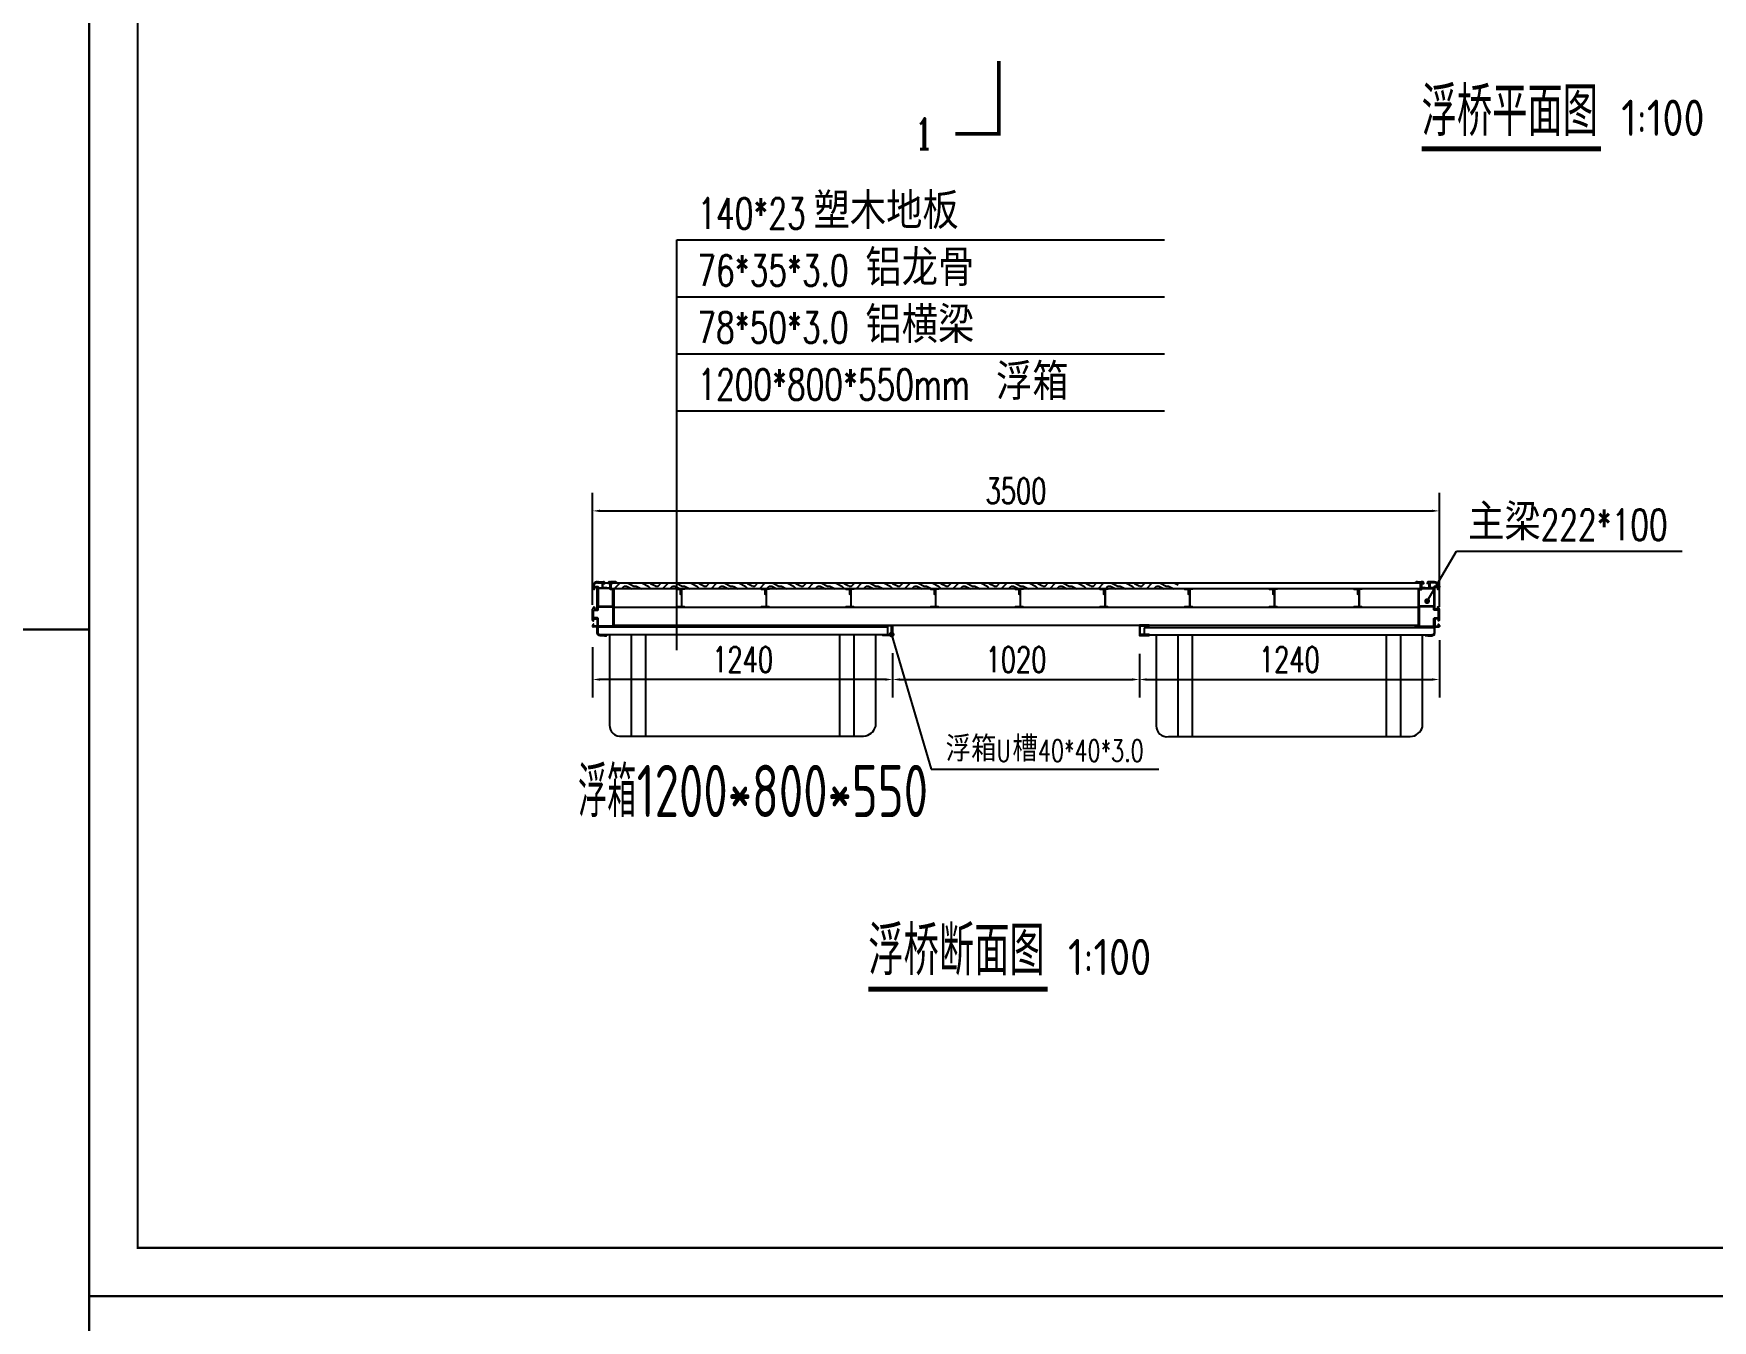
# Model space of a CAD drawing. Extents: x -259369 to -50372, y -155978 to 198088.
# Drawn here: x -64878 to -57938, y 124778 to 130096 of the extents above; entities that cross this region are included whole.
import ezdxf

# ---------------------------------------------------------------- set-up
doc = ezdxf.new("R2010")
doc.units = 0
doc.header["$LTSCALE"] = 1000
doc.header["$MEASUREMENT"] = 0
for name, color, linetype in [('DIM_LEAD', 3, 'Continuous'), ('DIM_SYMB', 3, 'Continuous'), ('PUB_TEXT', 7, 'Continuous'), ('W-STEEL_FRAME钢架', 3, 'Continuous'), ('W-WOOD_FLOOR木地板', 30, 'Continuous'), ('连接端梁', 130, 'Continuous')]:
    doc.layers.add(name, color=color, linetype=linetype)
doc.layers.add('结构', color=52, linetype='Continuous', lineweight=18)
doc.layers.add('铝龙骨', color=7, linetype='Continuous', lineweight=9)
doc.styles.add('_TCH_DIM', font='SIMPLEX.shx', dxfattribs={"bigfont": 'hztxt.shx'})
doc.styles.add('_TCH_LABEL', font='COMPLEX', dxfattribs={"bigfont": 'GBCBIG'})
doc.styles.get("Standard").update_dxf_attribs({"font": 'gbenor.shx', "bigfont": 'gbcbig.shx'})
doc.styles.add('STANDARD_T3', font='simplex.shx', dxfattribs={"width": 0.7, "bigfont": 'hztxt.shx'})
doc.dimstyles.new('W&&30', dxfattribs={"dimtxt": 105, "dimasz": 30, "dimexe": 75, "dimexo": 90, "dimgap": 30, "dimtad": 1, "dimdec": 0, "dimzin": 0, "dimdsep": 46, "dimtxsty": 'STANDARD_T3', "dimcen": 0.09, "dimclrd": 1, "dimclre": 1, "dimclrt": 7, "dimazin": 2, "dimtfac": 1, "dimtdec": 0, "dimtix": 1, "dimtmove": 2, "dimatfit": 3, "dimfxl": 0, "dimtolj": 1, "dimtzin": 0, "dimarcsym": 0})

# ---------------------------------------------------------------- blocks, each defined once
blk = doc.blocks.new('*D132')
at = {"layer": 'Defpoints', "color": 0, "transparency": 16777216}
for p in [(-60307, 127623), (-59066.9, 127679.6), (-59066.9, 127426.9)]:
    blk.add_point(p, dxfattribs=at)
at = {"layer": 'W-STEEL_FRAME钢架', "color": 1, "lineweight": -2, "transparency": 16777216}
for p, q in [((-59066.9, 127589.6), (-59066.9, 127351.9)), ((-60307, 127533), (-60307, 127351.9)), ((-60277, 127426.9), (-59096.9, 127426.9))]:
    blk.add_line(p, q, dxfattribs=at)
at = {"layer": 'W-STEEL_FRAME钢架', "color": 1, "transparency": 16777216}
for points in [[(-60277, 127431.9), (-60277, 127421.9), (-60307, 127426.9)], [(-59096.9, 127431.9), (-59096.9, 127421.9), (-59066.9, 127426.9)]]:
    blk.add_solid(points, dxfattribs=at)
at = {"layer": 'W-STEEL_FRAME钢架', "color": 7, "transparency": 16777216, "insert": (-59687, 127509.4), "char_height": 105, "attachment_point": 5, "style": 'STANDARD_T3'}
blk.add_mtext('\\A1;1240', dxfattribs=at)
blk = doc.blocks.new('*D130')
at = {"layer": 'Defpoints', "color": 0, "transparency": 16777216}
for p in [(-62566.9, 127650), (-61326.9, 127626), (-62566.9, 127426.9)]:
    blk.add_point(p, dxfattribs=at)
at = {"layer": 'W-STEEL_FRAME钢架', "color": 1, "lineweight": -2, "transparency": 16777216}
for p, q in [((-62566.9, 127560), (-62566.9, 127351.9)), ((-61326.9, 127536), (-61326.9, 127351.9)), ((-61356.9, 127426.9), (-62536.9, 127426.9))]:
    blk.add_line(p, q, dxfattribs=at)
at = {"layer": 'W-STEEL_FRAME钢架', "color": 1, "transparency": 16777216}
for points in [[(-62536.9, 127431.9), (-62536.9, 127421.9), (-62566.9, 127426.9)], [(-61356.9, 127431.9), (-61356.9, 127421.9), (-61326.9, 127426.9)]]:
    blk.add_solid(points, dxfattribs=at)
at = {"layer": 'W-STEEL_FRAME钢架', "color": 7, "transparency": 16777216, "insert": (-61946.9, 127509.4), "char_height": 105, "attachment_point": 5, "style": 'STANDARD_T3'}
blk.add_mtext('\\A1;1240', dxfattribs=at)
blk = doc.blocks.new('*D131')
at = {"layer": 'Defpoints', "color": 0, "transparency": 16777216}
for p in [(-59066.9, 128123.6), (-62566.9, 127645.9), (-59066.9, 127637.7)]:
    blk.add_point(p, dxfattribs=at)
at = {"layer": 'W-STEEL_FRAME钢架', "color": 1, "lineweight": -2, "transparency": 16777216}
for p, q in [((-62566.9, 127735.9), (-62566.9, 128198.6)), ((-59066.9, 127727.7), (-59066.9, 128198.6)), ((-62536.9, 128123.6), (-59096.9, 128123.6))]:
    blk.add_line(p, q, dxfattribs=at)
at = {"layer": 'W-STEEL_FRAME钢架', "color": 1, "transparency": 16777216}
for points in [[(-62536.9, 128128.6), (-62536.9, 128118.6), (-62566.9, 128123.6)], [(-59096.9, 128128.6), (-59096.9, 128118.6), (-59066.9, 128123.6)]]:
    blk.add_solid(points, dxfattribs=at)
at = {"layer": 'W-STEEL_FRAME钢架', "color": 7, "transparency": 16777216, "insert": (-60816.9, 128206.1), "char_height": 105, "attachment_point": 5, "style": 'STANDARD_T3'}
blk.add_mtext('\\A1;3500', dxfattribs=at)
blk = doc.blocks.new('*D156')
at = {"layer": 'Defpoints', "color": 0, "transparency": 16777216}
for p in [(-61326.9, 127609), (-60307, 127609), (-60307, 127426.9)]:
    blk.add_point(p, dxfattribs=at)
at = {"layer": 'W-STEEL_FRAME钢架', "color": 1, "lineweight": -2, "transparency": 16777216}
for p, q in [((-61326.9, 127519), (-61326.9, 127351.9)), ((-60307, 127519), (-60307, 127351.9)), ((-61296.9, 127426.9), (-60337, 127426.9))]:
    blk.add_line(p, q, dxfattribs=at)
at = {"layer": 'W-STEEL_FRAME钢架', "color": 1, "transparency": 16777216}
for points in [[(-61296.9, 127431.9), (-61296.9, 127421.9), (-61326.9, 127426.9)], [(-60337, 127431.9), (-60337, 127421.9), (-60307, 127426.9)]]:
    blk.add_solid(points, dxfattribs=at)
at = {"layer": 'W-STEEL_FRAME钢架', "color": 7, "transparency": 16777216, "insert": (-60817, 127509.4), "char_height": 105, "attachment_point": 5, "style": 'STANDARD_T3'}
blk.add_mtext('\\A1;1020', dxfattribs=at)
blk = doc.blocks.new('$matou$00000085')
at = {"color": 0, "lineweight": 5}
for p, q in [((-17.5, 36, 0), (-17.5, 37, 0)), ((-4.3, 33.6, 0), (-4.3, 35, 0)), ((-1.2, 13.2, 0), (-3.5, 13.2, 0))]:
    blk.add_line(p, q, dxfattribs=at)
at = {"color": 0, "lineweight": 0, "ltscale": 0.5}
blk.add_arc((-1.5, 17.2, 0), 4.07, 274.72823, 349.84724, dxfattribs=at)
at = {"layer": '结构', "color": 0, "linetype": 'ByBlock', "lineweight": 0, "ltscale": 0.5}
for p, q in [((-7.2, 38, 0), (-16.5, 38, 0)), ((-16.5, 35, 0), (-8.5, 35, 0)), ((-7.5, -34, 0), (-7.5, 34, 0)), ((-4.7, 33.3, 0), (-4.3, 33.6, 0)), ((-4.3, 33.1, 0), (-4.7, 33.3, 0)), ((-4.7, 31.5, 0), (-4.3, 31.7, 0)), ((-4.3, 31.2, 0), (-4.7, 31.5, 0)), ((-4.3, 31, 0), (-4.7, 30.8, 0)), ((-4.7, 30.8, 0), (-4.3, 30.5, 0)), ((-4.3, 29.2, 0), (-4.7, 29, 0)), ((-4.7, 29, 0), (-4.3, 28.7, 0)), ((-4.3, 27.4, 0), (-4.7, 27.2, 0)), ((-4.7, 27.2, 0), (-4.3, 26.9, 0)), ((-4.3, 25.6, 0), (-4.7, 25.4, 0)), ((-4.7, 25.4, 0), (-4.3, 25.1, 0)), ((-4.3, 23.8, 0), (-4.7, 23.6, 0)), ((-4.7, 23.6, 0), (-4.3, 23.3, 0)), ((-4.3, 22, 0), (-4.7, 21.8, 0)), ((-4.7, 21.8, 0), (-4.3, 21.5, 0)), ((-4.3, 20.2, 0), (-4.7, 20, 0)), ((-4.7, 20, 0), (-4.3, 19.7, 0)), ((-4.5, -34, 0), (-4.5, 12.2, 0)), ((-4.3, 31.7, 0), (-4.3, 33.1, 0)), ((-4.3, 31.3, 0), (-4.3, 31, 0)), ((-4.3, 30.5, 0), (-4.3, 29.2, 0)), ((-4.3, 28.7, 0), (-4.3, 27.4, 0)), ((-4.3, 26.9, 0), (-4.3, 25.6, 0)), ((-4.3, 25.1, 0), (-4.3, 23.8, 0)), ((-4.3, 23.3, 0), (-4.3, 22, 0)), ((-4.3, 21.5, 0), (-4.3, 20.2, 0)), ((-4.3, 19.7, 0), (-4.3, 19.2, 0)), ((-0.7, 33.6, 0), (-0.7, 35, 0)), ((-0.3, 33.3, 0), (-0.7, 33.6, 0)), ((-0.7, 33.1, 0), (-0.3, 33.3, 0)), ((-0.7, 31.7, 0), (-0.7, 33.1, 0)), ((-0.3, 31.5, 0), (-0.7, 31.7, 0)), ((-0.7, 31.2, 0), (-0.3, 31.5, 0)), ((-0.7, 29.9, 0), (-0.7, 31.2, 0)), ((-0.3, 29.7, 0), (-0.7, 29.9, 0)), ((-0.7, 29.4, 0), (-0.3, 29.7, 0)), ((-0.7, 28.1, 0), (-0.7, 29.4, 0)), ((-0.3, 27.9, 0), (-0.7, 28.1, 0)), ((-0.7, 27.6, 0), (-0.3, 27.9, 0)), ((-0.7, 26.3, 0), (-0.7, 27.6, 0)), ((-0.3, 26.1, 0), (-0.7, 26.3, 0)), ((-0.7, 25.8, 0), (-0.3, 26.1, 0)), ((-0.7, 24.5, 0), (-0.7, 25.8, 0)), ((-0.3, 24.3, 0), (-0.7, 24.5, 0)), ((-0.7, 24, 0), (-0.3, 24.3, 0)), ((-0.7, 22.7, 0), (-0.7, 24, 0)), ((-0.3, 22.5, 0), (-0.7, 22.7, 0)), ((-0.7, 22.2, 0), (-0.3, 22.5, 0)), ((-0.7, 22.2, 0), (-0.7, 22.2, 0)), ((-0.7, 21, 0), (-0.7, 22.2, 0)), ((-0.3, 20.7, 0), (-0.7, 21, 0)), ((-0.7, 20.5, 0), (-0.3, 20.7, 0)), ((-0.7, 19.2, 0), (-0.7, 20.5, 0)), ((2.2, 38, 0), (16.5, 38, 0)), ((2.5, 34, 0), (2.5, 16.5, 0)), ((16.5, 35, 0), (3.5, 35, 0)), ((17.5, 37, 0), (17.5, 36, 0)), ((-17.5, -37.5, 0), (-17.5, -35.5, 0)), ((-17, -35, 0), (-8.5, -35, 0)), ((17, -38, 0), (-17, -38, 0)), ((-3.5, -35, 0), (17, -35, 0)), ((17.5, -35.5, 0), (17.5, -37.5, 0))]:
    blk.add_line(p, q, dxfattribs=at)
for centre, radius, start, end in [((-16.5, 37, 0), 1, 90, 180), ((-16.5, 36, 0), 1, 180, 270), ((-8.5, 34, 0), 1, 0, 90), ((-7.2, 35, 0), 3, 0, 90.00167), ((-3.5, 12.2, 0), 1, 90, 180), ((-2.5, 19.2, 0), 1.75, 180, 0), ((2.2, 35, 0), 3, 89.99833, 180), ((3.5, 34, 0), 1, 90, 180), ((16.5, 37, 0), 1, 0, 90), ((16.5, 36, 0), 1, 270, 360), ((-17, -35.5, 0), 0.5, 90, 180), ((-17, -37.5, 0), 0.5, 180, 270), ((-8.5, -34, 0), 1, 270, 0), ((-3.5, -34, 0), 1, 180, 270), ((17, -35.5, 0), 0.5, 0, 90), ((17, -37.5, 0), 0.5, 270, 0)]:
    blk.add_arc(centre, radius, start, end, dxfattribs=at)
blk = doc.blocks.new('*U78')
at = {"layer": '铝龙骨', "yscale": -1, "rotation": 180}
blk.add_blockref('$matou$00000085', (0, 0, 0), dxfattribs=at)
blk = doc.blocks.new('*U79')
at = {"color": 0, "linetype": 'ByBlock', "lineweight": -2, "transparency": 16777216}
for p in [(-2800, 0), (-2450, 0), (-2100, 0), (-1750, 0), (-1400, 0), (-1050, 0), (-700, 0), (-350, 0), (0, 0)]:
    blk.add_blockref('*U78', p, dxfattribs=at)
blk = doc.blocks.new('450fuxiang')
at = {"color": 5, "lineweight": -3}
for p, q in [((-1521474.8, 1202848.6), (-1521474.8, 1203268.6)), ((-1521414.8, 1202848.6), (-1521414.8, 1203268.6)), ((-1520614.8, 1203268.6), (-1520614.8, 1202848.6)), ((-1520554.8, 1203268.6), (-1520554.8, 1202848.6))]:
    blk.add_line(p, q, dxfattribs=at)
at = {"color": 5}
blk.add_lwpolyline([(-1521614.8, 1203298.6), (-1521614.8, 1203268.6), (-1521564.8, 1203268.6), (-1520464.8, 1203268.5), (-1520414.8, 1203268.6), (-1520414.8, 1203298.6)], close=True, dxfattribs=at)
at = {"color": 5, "lineweight": -3}
blk.add_lwpolyline([(-1521564.8, 1203268.6), (-1521564.8, 1202893.1, 0.477005), (-1521514.8, 1202848.6), (-1520514.8, 1202848.6, 0.322419), (-1520464.8, 1202888.9), (-1520464.8, 1203268.6)], format="xyb", dxfattribs=at)
blk = doc.blocks.new('rgthtyjyuk')
blk.add_lwpolyline([(0, 0), (420, 0), (420, 297), (0, 297)], close=True)

msp = doc.modelspace()

# ---------------------------------------------------------------- hatches: boundary and pattern name
at = {"layer": 'W-WOOD_FLOOR木地板'}
h = msp.add_hatch(dxfattribs=at)
h.set_pattern_fill('木纹01', color=256, scale=50)
h.set_pattern_definition([(360, (-411706.83, 302662.84), (200, 200), [10, -190]), (360, (-411846.83, 302682.84), (200, 200), [20, -180]), (360, (-411716.83, 302692.84), (200, 200), [10, -190]), (360, (-411836.83, 302712.84), (200, 200), [10, -190]), (360, (-411716.83, 302722.84), (200, 200), [10, -190]), (360, (-411826.83, 302732.84), (200, 200), [10, -190]), (360, (-411716.83, 302742.84), (200, 200), [10, -190]), (360, (-411826.83, 302762.84), (200, 200), [10, -110, 10, -70]), (360, (-411826.83, 302782.84), (200, 200), [20, -100, 10, -70]), (360, (-411836.83, 302812.84), (200, 200), [10, -30, 10, -80, 10, -60]), (360, (-411846.83, 302832.84), (200, 200), [10, -40, 20, -130]), (360, (-411716.83, 302842.84), (200, 200), [10, -190]), (360, (-411846.83, 302852.84), (200, 200), [10, -50, 10, -130]), (45, (-411866.83, 302662.84), (5e-14, 200), [28.2842, -254.55851]), (45, (-411696.83, 302662.84), (5e-14, 200), [56.56854, -226.27417]), (45, (-411696.83, 302762.84), (5e-14, 200), [14.142, -268.70071]), (45, (-411866.83, 302782.84), (5e-14, 200), [42.4264, -240.41631]), (45, (-411696.83, 302782.84), (5e-14, 200), [70.71068, -212.13203]), (45, (-411696.83, 302812.84), (5e-14, 200), [42.4264, -240.41631]), (315, (-411736.83, 302832.84), (200, -9e-14), [14.142, -268.70071]), (315, (-411806.83, 302672.84), (200, -9e-14), [28.2842, -254.55851]), (315, (-411796.83, 302752.84), (200, -9e-14), [28.2842, -254.55851]), (315, (-411736.83, 302712.84), (200, -9e-14), [28.2842, -254.55851]), (315, (-411746.83, 302792.84), (200, -9e-14), [28.2842, -254.55851]), (315, (-411736.83, 302812.84), (200, -9e-14), [42.4264, -240.41631]), (315, (-411786.83, 302692.84), (200, -9e-14), [42.4264, -240.41631]), (315, (-411756.83, 302702.84), (200, -9e-14), [42.4264, -240.41631]), (315, (-411786.83, 302772.84), (200, -9e-14), [42.4264, -240.41631]), (315, (-411766.83, 302782.84), (200, -9e-14), [42.4264, -240.41631]), (26.56505, (-411856.83, 302702.84), (200, 8e-08), [22.36068, -424.85292]), (26.56505, (-411706.83, 302692.84), (200, 8e-08), [89.44272, -357.77088]), (26.56505, (-411706.83, 302722.84), (200, 8e-08), [89.44272, -357.77088]), (26.56505, (-411706.83, 302742.84), (200, 8e-08), [89.4428, -134, 44.722, -179.048795]), (26.56505, (-411686.83, 302772.84), (200, 8e-08), [22.36068, -424.85292]), (26.56505, (-411866.83, 302842.84), (200, 8e-08), [22.36068, -424.85292]), (26.56505, (-411706.83, 302842.84), (200, 8e-08), [44.72136, -402.49224]), (333.43495, (-411756.83, 302662.84), (200, -8e-08), [44.72136, -402.49224]), (333.43495, (-411826.83, 302712.84), (200, -8e-08), [44.72136, -402.49224]), (333.43495, (-411826.83, 302682.84), (200, -8e-08), [22.36068, -424.85224]), (333.43495, (-411816.83, 302732.84), (200, -8e-08), [67.08204, -380.13156]), (333.43495, (-411776.83, 302732.84), (200, -8e-08), [44.72136, -402.49224]), (333.43495, (-411756.83, 302742.84), (200, -8e-08), [44.72136, -402.49224]), (333.43495, (-411816.83, 302762.84), (200, -8e-08), [22.36068, -424.85224]), (333.43495, (-411806.83, 302782.84), (200, -8e-08), [22.36068, -424.85224]), (333.43495, (-411726.83, 302822.84), (200, -8e-08), [22.36068, -424.85224]), (333.43495, (-411736.83, 302752.84), (200, -8e-08), [22.36068, -424.85224]), (333.43495, (-411826.83, 302812.84), (200, -8e-08), [67.08204, -380.13156]), (333.43495, (-411836.83, 302832.84), (200, -8e-08), [44.72136, -402.49224]), (333.43495, (-411726.83, 302772.84), (200, -8e-08), [22.36, -201.24, 22.36, -201.253595]), (333.43495, (-411786.83, 302812.84), (200, -8e-08), [44.72136, -402.49224]), (333.43495, (-411776.83, 302832.84), (200, -8e-08), [44.72136, -402.49224]), (333.43495, (-411836.83, 302852.84), (200, -8e-08), [44.72136, -402.49224]), (333.43495, (-411776.83, 302852.84), (200, -8e-08), [44.72136, -402.49224])])
h.paths.add_polyline_path([(-62489.69, 127826.11), (-62489.69, 127802.11), (-60146.03, 127802.11), (-60146.03, 127826.11)])

# ---------------------------------------------------------------- linework, layer by layer
at = {"color": 3, "lineweight": -3}
for p, q in [((-62531.36, 127830.2), (-62531.05, 127830.66)), ((-62529.93, 127830.66), (-62529.63, 127830.2)), ((-62529.35, 127830.2), (-62529.05, 127830.66)), ((-62527.34, 127830.2), (-62527.04, 127830.66)), ((-62526.9, 127830.72), (-62521.76, 127830.72)), ((-62526.9, 127830.72), (-62525.06, 127830.72)), ((-62516.24, 127828.21), (-62516.24, 127823.89)), ((-62502.19, 127823.89), (-62502.19, 127828.21)), ((-62496.67, 127830.72), (-62491.53, 127830.72)), ((-62483.06, 127830.2), (-62483.36, 127830.66)), ((-62481.05, 127830.2), (-62481.35, 127830.66)), ((-62480.47, 127830.66), (-62480.77, 127830.2)), ((-62479.04, 127830.2), (-62479.34, 127830.66)), ((-62476.31, 127830.72), (-62473.93, 127830.72)), ((-59157.57, 127830.72), (-59159.95, 127830.72)), ((-59154.84, 127830.2), (-59154.54, 127830.66)), ((-59153.42, 127830.66), (-59153.12, 127830.2)), ((-59152.83, 127830.2), (-59152.53, 127830.66)), ((-59150.82, 127830.2), (-59150.52, 127830.66)), ((-59137.22, 127830.72), (-59142.35, 127830.72)), ((-59131.7, 127823.89), (-59131.7, 127828.21)), ((-59117.64, 127828.21), (-59117.64, 127823.89)), ((-59106.99, 127830.72), (-59112.12, 127830.72)), ((-59106.99, 127830.72), (-59108.82, 127830.72)), ((-59106.54, 127830.2), (-59106.84, 127830.66)), ((-59104.54, 127830.2), (-59104.84, 127830.66)), ((-59103.95, 127830.66), (-59104.25, 127830.2)), ((-59102.53, 127830.2), (-59102.83, 127830.66)), ((-62547.87, 127763.54), (-62547.87, 127806.62)), ((-62542.35, 127805.64), (-62529.8, 127805.62)), ((-62479.6, 127801.1), (-62479.6, 127763.54)), ((-59154.28, 127801.1), (-59154.28, 127763.54)), ((-59091.54, 127805.64), (-59104.09, 127805.62)), ((-59086.02, 127763.54), (-59086.02, 127806.62)), ((-62566.94, 127698.03), (-62566.94, 127716.86)), ((-62479.6, 127696.86), (-62479.6, 127647.5)), ((-59154.28, 127696.86), (-59154.28, 127647.5)), ((-59066.94, 127698.03), (-59066.94, 127716.86))]:
    msp.add_line(p, q, dxfattribs=at)
at = {"color": 0}
msp.add_line((-62516.24, 127826.05), (-62502.19, 127826.05), dxfattribs=at)
at = {"color": 1, "lineweight": -3}
for p, q in [((-62479.6, 127725.5), (-59154.28, 127725.5)), ((-62479.6, 127651.99), (-59154.28, 127651.99))]:
    msp.add_line(p, q, dxfattribs=at)
at = {"color": 3, "lineweight": -3}
for points in [[(-62546.86, 127830.72, 0.4142136), (-62566.94, 127810.64), (-62566.94, 127809.05)], [(-62546.86, 127826.7), (-62546.86, 127826.7), (-62530.8, 127826.7, -0.4142136), (-62527.79, 127823.69), (-62527.79, 127807.63, -0.4145184), (-62529.8, 127805.62)], [(-62542.12, 127830.72, -0.1989124), (-62541.98, 127830.66), (-62541.68, 127830.2)], [(-62541.39, 127830.2), (-62541.09, 127830.66, -0.1989124), (-62540.95, 127830.72), (-62540.11, 127830.72, -0.1989124), (-62539.97, 127830.66), (-62539.67, 127830.2)], [(-62539.39, 127830.2), (-62539.09, 127830.66, -0.1989124), (-62538.94, 127830.72), (-62538.11, 127830.72, -0.1989124), (-62537.96, 127830.66), (-62537.66, 127830.2)], [(-62537.38, 127830.2), (-62537.08, 127830.66, -0.1989124), (-62536.94, 127830.72), (-62536.1, 127830.72, -0.1989124), (-62535.96, 127830.66), (-62535.66, 127830.2)], [(-62535.37, 127830.2), (-62535.07, 127830.66, -0.1989124), (-62534.93, 127830.72), (-62534.09, 127830.72, -0.1989124), (-62533.95, 127830.66), (-62533.65, 127830.2)], [(-62533.36, 127830.2), (-62533.06, 127830.66, -0.1989124), (-62532.92, 127830.72), (-62532.08, 127830.72, -0.1989124), (-62531.94, 127830.66), (-62531.64, 127830.2)], [(-62531.05, 127830.66, -0.1989124), (-62530.91, 127830.72), (-62530.07, 127830.72)], [(-62528.9, 127830.72), (-62528.07, 127830.72, -0.1989124), (-62527.92, 127830.66), (-62527.62, 127830.2)], [(-62509.8, 127805.62), (-62523.27, 127805.62, -0.4142136), (-62524.27, 127806.63), (-62524.27, 127822.69, -0.4142136), (-62523.27, 127823.69), (-62516.44, 127823.69)], [(-62508.63, 127805.62), (-62495.16, 127805.62, 0.4142136), (-62494.16, 127806.63), (-62494.16, 127822.69, 0.4142136), (-62495.16, 127823.69), (-62501.99, 127823.69)], [(-62491.09, 127830.2), (-62491.39, 127830.66, 0.1989124), (-62491.53, 127830.72), (-62493.37, 127830.72)], [(-62489.08, 127830.2), (-62489.38, 127830.66, 0.1989124), (-62489.53, 127830.72), (-62490.36, 127830.72, 0.1989124), (-62490.51, 127830.66), (-62490.81, 127830.2)], [(-62479.6, 127801.1, 0.4142136), (-62480.6, 127802.11), (-62489.64, 127802.11, -0.4142136), (-62490.64, 127803.11), (-62490.64, 127826.7, -0.4142136), (-62489.64, 127827.71)], [(-62466.55, 127828.21), (-62466.55, 127827.91, -0.4142136), (-62466.75, 127827.71), (-62489.64, 127827.71)], [(-62487.07, 127830.2), (-62487.38, 127830.66, 0.1989124), (-62487.52, 127830.72), (-62488.36, 127830.72, 0.1989124), (-62488.5, 127830.66), (-62488.8, 127830.2)], [(-62485.07, 127830.2), (-62485.37, 127830.66, 0.1989124), (-62485.51, 127830.72), (-62486.35, 127830.72, 0.1989124), (-62486.49, 127830.66), (-62486.79, 127830.2)], [(-62483.5, 127830.72), (-62484.34, 127830.72, 0.1989124), (-62484.48, 127830.66), (-62484.78, 127830.2)], [(-62481.49, 127830.72), (-62482.33, 127830.72, 0.1989124), (-62482.47, 127830.66), (-62482.78, 127830.2)], [(-62479.49, 127830.72), (-62480.32, 127830.72, 0.1989124), (-62480.47, 127830.66)], [(-62477.04, 127830.2), (-62477.34, 127830.66, 0.1989124), (-62477.48, 127830.72), (-62478.32, 127830.72, 0.1989124), (-62478.46, 127830.66), (-62478.76, 127830.2)], [(-62476.31, 127830.72, 0.1989124), (-62476.45, 127830.66), (-62476.75, 127830.2)], [(-59167.34, 127828.21), (-59167.34, 127827.91, 0.4142136), (-59167.13, 127827.71), (-59144.24, 127827.71)], [(-59157.57, 127830.72, -0.1989124), (-59157.43, 127830.66), (-59157.13, 127830.2)], [(-59156.85, 127830.2), (-59156.55, 127830.66, -0.1989124), (-59156.4, 127830.72), (-59155.57, 127830.72, -0.1989124), (-59155.42, 127830.66), (-59155.12, 127830.2)], [(-59154.4, 127830.72), (-59153.56, 127830.72, -0.1989124), (-59153.42, 127830.66)], [(-59154.28, 127801.1, -0.4142136), (-59153.28, 127802.11), (-59144.24, 127802.11, 0.4142136), (-59143.24, 127803.11), (-59143.24, 127826.7, 0.4142136), (-59144.24, 127827.71)], [(-59152.39, 127830.72), (-59151.55, 127830.72, -0.1989124), (-59151.41, 127830.66), (-59151.11, 127830.2)], [(-59150.38, 127830.72), (-59149.54, 127830.72, -0.1989124), (-59149.4, 127830.66), (-59149.1, 127830.2)], [(-59148.82, 127830.2), (-59148.52, 127830.66, -0.1989124), (-59148.37, 127830.72), (-59147.54, 127830.72, -0.1989124), (-59147.39, 127830.66), (-59147.09, 127830.2)], [(-59146.81, 127830.2), (-59146.51, 127830.66, -0.1989124), (-59146.37, 127830.72), (-59145.53, 127830.72, -0.1989124), (-59145.39, 127830.66), (-59145.08, 127830.2)], [(-59144.8, 127830.2), (-59144.5, 127830.66, -0.1989124), (-59144.36, 127830.72), (-59143.52, 127830.72, -0.1989124), (-59143.38, 127830.66), (-59143.08, 127830.2)], [(-59142.79, 127830.2), (-59142.49, 127830.66, -0.1989124), (-59142.35, 127830.72), (-59140.52, 127830.72)], [(-59125.25, 127805.62), (-59138.72, 127805.62, -0.4142136), (-59139.73, 127806.63), (-59139.73, 127822.69, -0.4142136), (-59138.72, 127823.69), (-59131.9, 127823.69)], [(-59124.08, 127805.62), (-59110.61, 127805.62, 0.4142136), (-59109.61, 127806.63), (-59109.61, 127822.69, 0.4142136), (-59110.61, 127823.69), (-59117.44, 127823.69)], [(-59104.98, 127830.72), (-59105.82, 127830.72, 0.1989124), (-59105.96, 127830.66), (-59106.26, 127830.2)], [(-59087.02, 127826.7), (-59087.02, 127826.7), (-59103.08, 127826.7, 0.4142136), (-59106.1, 127823.69), (-59106.1, 127807.63, 0.4145184), (-59104.09, 127805.62)], [(-59102.83, 127830.66, 0.1989124), (-59102.97, 127830.72), (-59103.81, 127830.72)], [(-59100.52, 127830.2), (-59100.82, 127830.66, 0.1989124), (-59100.96, 127830.72), (-59101.8, 127830.72, 0.1989124), (-59101.94, 127830.66), (-59102.24, 127830.2)], [(-59098.51, 127830.2), (-59098.81, 127830.66, 0.1989124), (-59098.96, 127830.72), (-59099.79, 127830.72, 0.1989124), (-59099.93, 127830.66), (-59100.24, 127830.2)], [(-59096.5, 127830.2), (-59096.81, 127830.66, 0.1989124), (-59096.95, 127830.72), (-59097.78, 127830.72, 0.1989124), (-59097.93, 127830.66), (-59098.23, 127830.2)], [(-59094.5, 127830.2), (-59094.8, 127830.66, 0.1989124), (-59094.94, 127830.72), (-59095.78, 127830.72, 0.1989124), (-59095.92, 127830.66), (-59096.22, 127830.2)], [(-59092.49, 127830.2), (-59092.79, 127830.66, 0.1989124), (-59092.93, 127830.72), (-59093.77, 127830.72, 0.1989124), (-59093.91, 127830.66), (-59094.21, 127830.2)], [(-59091.76, 127830.72, 0.1989124), (-59091.9, 127830.66), (-59092.2, 127830.2)], [(-59087.02, 127830.72, -0.4142136), (-59066.94, 127810.64), (-59066.94, 127809.05)], [(-62562.89, 127811.69), (-62562.89, 127811.69), (-62546.36, 127811.69, -0.4142136), (-62544.35, 127809.68), (-62544.35, 127807.65, 0.4139088), (-62542.35, 127805.64)], [(-62560.29, 127726.31, -0.4035353), (-62559.13, 127725.48), (-62557.78, 127718.1, 0.3624885), (-62556.8, 127717.27), (-62549.87, 127717.27, 0.4142136), (-62547.87, 127719.28), (-62547.87, 127762.37)], [(-62549.87, 127808.63), (-62556.8, 127808.63, 0.3624885), (-62557.78, 127807.81), (-62559.13, 127800.42)], [(-62547.87, 127763.54, 0.1989124), (-62547.81, 127763.4), (-62547.51, 127763.1, -0.4142136), (-62547.51, 127762.81), (-62547.81, 127762.51, 0.1989124), (-62547.87, 127762.37)], [(-62508.63, 127805.62, 0.1989124), (-62508.77, 127805.56), (-62509.07, 127805.26, -0.4142136), (-62509.36, 127805.26), (-62509.66, 127805.56, 0.1989124), (-62509.8, 127805.62)], [(-62479.66, 127763.4), (-62479.96, 127763.1, 0.4142136), (-62479.96, 127762.81), (-62479.66, 127762.51, -0.1989124), (-62479.6, 127762.37), (-62479.6, 127762.37), (-62479.6, 127698.03)], [(-59154.23, 127763.4), (-59153.92, 127763.1, -0.4142136), (-59153.92, 127762.81), (-59154.23, 127762.51, 0.1989124), (-59154.28, 127762.37), (-59154.28, 127762.37), (-59154.28, 127698.03)], [(-59125.25, 127805.62, -0.1989124), (-59125.11, 127805.56), (-59124.81, 127805.26, 0.4142136), (-59124.53, 127805.26), (-59124.22, 127805.56, -0.1989124), (-59124.08, 127805.62)], [(-59070.99, 127811.69), (-59070.99, 127811.69), (-59087.52, 127811.69, 0.4142136), (-59089.53, 127809.68), (-59089.53, 127807.65, -0.4139088), (-59091.54, 127805.64)], [(-59086.02, 127763.54, -0.1989124), (-59086.08, 127763.4), (-59086.38, 127763.1, 0.4142136), (-59086.38, 127762.81), (-59086.08, 127762.51, -0.1989124), (-59086.02, 127762.37)], [(-59073.59, 127726.31, 0.4035353), (-59074.76, 127725.48), (-59076.1, 127718.1, -0.3624885), (-59077.09, 127717.27), (-59084.01, 127717.27, -0.4142136), (-59086.02, 127719.28), (-59086.02, 127762.37)], [(-59084.01, 127808.63), (-59077.09, 127808.63, -0.3624885), (-59076.1, 127807.81), (-59074.76, 127800.42)], [(-62566.94, 127698.03, 0.1989124), (-62566.88, 127697.89), (-62566.58, 127697.59, -0.4142136), (-62566.58, 127697.3), (-62566.88, 127697, 0.1989124), (-62566.94, 127696.86)], [(-62479.6, 127725.5), (-62479.6, 127647.5, 2.4142136), (-62479.1, 127647), (-62467.55, 127647, -0.4142136), (-62466.55, 127646), (-62466.55, 127644.99, -0.4142136), (-62467.55, 127643.99)], [(-62479.66, 127697.89), (-62479.96, 127697.59, 0.4142136), (-62479.96, 127697.3), (-62479.66, 127697)], [(-59154.28, 127725.5), (-59154.28, 127647.5, -2.4142136), (-59154.79, 127647), (-59166.33, 127647, 0.4142136), (-59167.34, 127646), (-59167.34, 127644.99, 0.4142136), (-59166.33, 127643.99)], [(-59154.23, 127697.89), (-59153.92, 127697.59, -0.4142136), (-59153.92, 127697.3), (-59154.23, 127697)], [(-59066.94, 127698.03, -0.1989124), (-59067, 127697.89), (-59067.3, 127697.59, 0.4142136), (-59067.3, 127697.3), (-59067, 127697, -0.1989124), (-59066.94, 127696.86)], [(-62566.94, 127672.1, 0.4142136), (-62564.43, 127669.59), (-62563.13, 127669.59, 0.4142136), (-62562.93, 127669.79)], [(-62566.94, 127650.01), (-62566.94, 127646, 0.4142136), (-62564.93, 127643.99)], [(-62535.82, 127607.85, -0.4142136), (-62547.87, 127619.89), (-62547.87, 127641.98, 0.4142136), (-62549.88, 127643.99), (-62564.93, 127643.99)], [(-62562.93, 127655.33, 0.4142136), (-62563.13, 127655.53), (-62564.43, 127655.53)], [(-62562.93, 127669.79), (-62562.93, 127676.62, -0.4142136), (-62561.92, 127677.62), (-62548.87, 127677.62, -0.4142136), (-62547.87, 127676.62), (-62547.87, 127663.15, 0.1989124), (-62547.81, 127663), (-62547.51, 127662.7, -0.4142136), (-62547.51, 127662.42), (-62547.81, 127662.12, 0.1989124), (-62547.87, 127661.98), (-62547.87, 127648.51, -0.4142136), (-62548.87, 127647.5), (-62561.92, 127647.5, -0.4142136), (-62562.93, 127648.51), (-62562.93, 127655.33)], [(-62467.55, 127643.99), (-62542.85, 127643.99, 0.4142136), (-62544.86, 127641.98), (-62544.86, 127619.89, 0.4142136), (-62535.82, 127610.86)], [(-59166.33, 127643.99), (-59091.03, 127643.99, -0.4142136), (-59089.02, 127641.98), (-59089.02, 127619.89, -0.4142136), (-59098.06, 127610.86)], [(-59098.06, 127607.85, 0.4142136), (-59086.01, 127619.89), (-59086.01, 127641.98, -0.4142136), (-59084, 127643.99), (-59068.95, 127643.99)], [(-59070.96, 127669.79), (-59070.96, 127676.62, 0.4142136), (-59071.96, 127677.62), (-59085.01, 127677.62, 0.4142136), (-59086.01, 127676.62), (-59086.01, 127663.15, -0.1989124), (-59086.07, 127663), (-59086.37, 127662.7, 0.4142136), (-59086.37, 127662.42), (-59086.07, 127662.12, -0.1989124), (-59086.01, 127661.98), (-59086.01, 127648.51, 0.4142136), (-59085.01, 127647.5), (-59071.96, 127647.5, 0.4142136), (-59070.96, 127648.51), (-59070.96, 127655.33)], [(-59066.94, 127672.1, -0.4142136), (-59069.45, 127669.59), (-59070.76, 127669.59, -0.4142136), (-59070.96, 127669.79)], [(-59070.96, 127655.33, -0.4142136), (-59070.76, 127655.53), (-59069.45, 127655.53)], [(-59066.94, 127650.01), (-59066.94, 127646, -0.4142136), (-59068.95, 127643.99)], [(-62519.2, 127607.9), (-62518.9, 127608.21, -0.4142136), (-62518.62, 127608.21), (-62518.32, 127607.9, 0.1989124), (-62518.17, 127607.85), (-62509.72, 127607.85, 0.4142136), (-62508.72, 127608.85), (-62508.72, 127609.85, 0.4142136), (-62509.72, 127610.86), (-62535.82, 127610.86)], [(-62519.2, 127607.9, -0.1989124), (-62519.34, 127607.85), (-62535.82, 127607.85)], [(-59114.68, 127607.9), (-59114.98, 127608.21, 0.4142136), (-59115.27, 127608.21), (-59115.57, 127607.9, -0.1989124), (-59115.71, 127607.85), (-59124.16, 127607.85, -0.4142136), (-59125.17, 127608.85), (-59125.17, 127609.85, -0.4142136), (-59124.16, 127610.86), (-59098.06, 127610.86)], [(-59114.68, 127607.9, 0.1989124), (-59114.54, 127607.85), (-59098.06, 127607.85)]]:
    msp.add_lwpolyline(points, format="xyb", dxfattribs=at)
for points in [[(-62546.86, 127830.72), (-62542.12, 127830.72), (-62544.5, 127830.72)], [(-59087.02, 127830.72), (-59091.76, 127830.72), (-59089.39, 127830.72)], [(-62566.94, 127672.1), (-62566.94, 127682.55), (-62566.94, 127696.86)], [(-59066.94, 127672.1), (-59066.94, 127682.55), (-59066.94, 127696.86)]]:
    msp.add_lwpolyline(points, dxfattribs=at)
for points in [[(-62491.14, 127798.59, -0.356394), (-62494.1, 127801, 0.356394), (-62496.06, 127802.61), (-62541.34, 127802.61, 0.4142136), (-62544.35, 127799.6), (-62544.35, 127732.33, 0.4142136), (-62542.35, 127730.33), (-62486.12, 127730.33, 0.4142136), (-62483.11, 127733.34), (-62483.11, 127795.58, 0.4142136), (-62486.12, 127798.59)], [(-59142.74, 127798.59, 0.356394), (-59139.79, 127801, -0.356394), (-59137.82, 127802.61), (-59092.54, 127802.61, -0.4142136), (-59089.53, 127799.6), (-59089.53, 127732.33, -0.4142136), (-59091.54, 127730.33), (-59147.76, 127730.33, -0.4142136), (-59150.77, 127733.34), (-59150.77, 127795.58, -0.4142136), (-59147.76, 127798.59)], [(-62483.11, 127650.51, -0.4142136), (-62486.12, 127647.5), (-62541.35, 127647.5, -0.4142136), (-62544.36, 127650.51), (-62544.36, 127678.12, 0.4142136), (-62547.37, 127681.13), (-62560.42, 127681.13, -0.4142136), (-62563.43, 127684.14), (-62563.43, 127709.74, -0.4142136), (-62560.42, 127712.76), (-62547.37, 127712.76, 0.4142136), (-62544.35, 127715.77), (-62544.35, 127725.31, -0.4142136), (-62542.35, 127727.31), (-62486.12, 127727.31, -0.4142136), (-62483.11, 127724.3)], [(-59150.77, 127650.51, 0.4142136), (-59147.76, 127647.5), (-59092.54, 127647.5, 0.4142136), (-59089.53, 127650.51), (-59089.53, 127678.12, -0.4142136), (-59086.51, 127681.13), (-59073.47, 127681.13, 0.4142136), (-59070.46, 127684.14), (-59070.46, 127709.74, 0.4142136), (-59073.47, 127712.76), (-59086.52, 127712.76, -0.4142136), (-59089.53, 127715.77), (-59089.53, 127725.31, 0.4142136), (-59091.54, 127727.31), (-59147.76, 127727.31, 0.4142136), (-59150.77, 127724.3)]]:
    msp.add_lwpolyline(points, format="xyb", close=True, dxfattribs=at)
at = {"color": 4}
for points in [[(-61326.87, 127651.99), (-61326.87, 127608.99), (-61366.87, 127608.99), (-61366.87, 127612.99), (-61330.87, 127612.99), (-61330.87, 127647.99), (-61366.87, 127647.99), (-61366.87, 127651.99)], [(-60307.03, 127651.99), (-60307.03, 127608.99), (-60267.03, 127608.99), (-60267.03, 127612.99), (-60303.03, 127612.99), (-60303.03, 127647.99), (-60267.03, 127647.99), (-60267.03, 127651.99)]]:
    msp.add_lwpolyline(points, close=True, dxfattribs=at)
at = {"color": 3, "lineweight": -3}
for centre, radius, start, end in [((-62546.91, 127810.7), 16.01, 89.816569, 176.447209), ((-62541.54, 127830.34), 0.201, 225, 315), ((-62539.53, 127830.34), 0.201, 225, 315), ((-62537.52, 127830.34), 0.201, 225, 315), ((-62535.51, 127830.34), 0.201, 225, 315), ((-62533.51, 127830.34), 0.201, 225, 315), ((-62531.5, 127830.34), 0.201, 225, 315), ((-62530.07, 127830.52), 0.201, 45.000001, 90), ((-62529.49, 127830.34), 0.201, 225, 315), ((-62528.9, 127830.52), 0.201, 90, 134.999998), ((-62527.48, 127830.34), 0.201, 225, 315), ((-62526.9, 127830.52), 0.201, 90, 134.999998), ((-62521.44, 127824.1), 6.62, 38.304663, 92.807428), ((-62516.44, 127823.89), 0.201, 270, 0.274109), ((-62496.99, 127824.1), 6.62, 87.192572, 141.695337), ((-62501.99, 127823.89), 0.201, 180, 270), ((-62490.95, 127830.34), 0.201, 225, 315), ((-62488.94, 127830.34), 0.201, 225, 315), ((-62486.93, 127830.34), 0.201, 225, 315), ((-62484.93, 127830.34), 0.201, 225, 315), ((-62483.5, 127830.52), 0.201, 45.000002, 90), ((-62482.92, 127830.34), 0.201, 225, 315), ((-62481.49, 127830.52), 0.201, 45.000002, 90), ((-62480.91, 127830.34), 0.201, 225, 315), ((-62479.49, 127830.52), 0.201, 45.000002, 90), ((-62478.9, 127830.34), 0.201, 225, 315), ((-62476.89, 127830.34), 0.201, 225, 315), ((-62474.51, 127816.91), 13.82, 54.839429, 92.381491), ((-59159.38, 127816.91), 13.82, 87.618509, 125.160571), ((-59156.99, 127830.34), 0.201, 225, 315), ((-59154.98, 127830.34), 0.201, 225, 315), ((-59154.4, 127830.52), 0.201, 90, 134.999998), ((-59152.97, 127830.34), 0.201, 225, 315), ((-59152.39, 127830.52), 0.201, 90, 134.999998), ((-59150.97, 127830.34), 0.201, 225, 315), ((-59150.38, 127830.52), 0.201, 90, 134.999998), ((-59148.96, 127830.34), 0.201, 225, 315), ((-59146.95, 127830.34), 0.201, 225, 315), ((-59144.94, 127830.34), 0.201, 225, 315), ((-59142.93, 127830.34), 0.201, 225, 315), ((-59136.89, 127824.1), 6.62, 38.304663, 92.807428), ((-59131.9, 127823.89), 0.201, 270, 360), ((-59112.44, 127824.1), 6.62, 87.192572, 141.695337), ((-59117.44, 127823.89), 0.201, 179.725891, 270), ((-59106.99, 127830.52), 0.201, 45.000002, 90), ((-59106.4, 127830.34), 0.201, 225, 315), ((-59104.98, 127830.52), 0.201, 45.000002, 90), ((-59104.39, 127830.34), 0.201, 225, 315), ((-59103.81, 127830.52), 0.201, 90, 134.999999), ((-59102.39, 127830.34), 0.201, 225, 315), ((-59100.38, 127830.34), 0.201, 225, 315), ((-59098.37, 127830.34), 0.201, 225, 315), ((-59096.36, 127830.34), 0.201, 225, 315), ((-59094.35, 127830.34), 0.201, 225, 315), ((-59092.35, 127830.34), 0.201, 225, 315), ((-59086.97, 127810.7), 16.01, 3.552791, 90.183431), ((-62557.06, 127809), 9.88, 179.709357, 251.986104), ((-62560.11, 127800.6), 1, 270, 349.7), ((-62549.87, 127806.62), 2.01, 0, 90), ((-62479.8, 127763.54), 0.201, 315, 0), ((-59154.08, 127763.54), 0.201, 180, 225), ((-59084.01, 127806.62), 2.01, 90, 180), ((-59073.77, 127800.6), 1, 190.3, 270), ((-59076.82, 127809), 9.88, 288.013896, 0.290643), ((-62556.83, 127716.81), 10.11, 110.042211, 179.705479), ((-62479.8, 127698.03), 0.201, 315, 0), ((-62479.8, 127696.86), 0.201, 360, 45), ((-59154.08, 127698.03), 0.201, 180, 225), ((-59154.08, 127696.86), 0.201, 135, 180), ((-59077.05, 127716.81), 10.11, 0.294521, 69.957789), ((-62560.33, 127650.34), 6.62, 128.304663, 182.807428), ((-59073.56, 127650.34), 6.62, 357.192572, 51.695337)]:
    msp.add_arc(centre, radius, start, end, dxfattribs=at)
at = {"layer": 'DIM_LEAD'}
for p, q in [((-59117.63, 127750.68), (-58995.56, 127957.17)), ((-58995.56, 127957.17), (-58063.11, 127957.17)), ((-61330.87, 127612.99), (-61167.26, 127056.45)), ((-61167.26, 127056.45), (-60227.08, 127056.45))]:
    msp.add_line(p, q, dxfattribs=at)
at = {"layer": 'DIM_LEAD', "const_width": 12}
for points in [[(-59120.68, 127745.52, 1), (-59114.58, 127755.85, 1)], [(-61332.56, 127618.75, 1), (-61329.18, 127607.24, 1)]]:
    msp.add_lwpolyline(points, format="xyb", close=True, dxfattribs=at)
at = {"layer": 'DIM_SYMB'}
for p, q in [((-62219.2, 128537.33), (-62219.2, 129243.83)), ((-62219.2, 129243.83), (-60203.67, 129243.83)), ((-62219.2, 129008.33), (-60203.67, 129008.33)), ((-62219.2, 128772.83), (-60203.67, 128772.83)), ((-62219.2, 127547.67), (-62219.2, 128537.33)), ((-62219.2, 128537.33), (-60203.67, 128537.33))]:
    msp.add_line(p, q, dxfattribs=at)
for points, const_width in [([(-60887.38, 129982.41), (-60887.38, 129682.41), (-61067.38, 129682.41)], 15), ([(-59140.26, 129619.94), (-58399, 129619.94)], 21), ([(-61427.34, 126147.32), (-60686.08, 126147.32)], 21)]:
    msp.add_lwpolyline(points, dxfattribs=dict(at, const_width=const_width))
at = {"layer": 'W-WOOD_FLOOR木地板'}
msp.add_lwpolyline([(-62489.69, 127826.11), (-59146.03, 127826.11), (-59146.03, 127802.11), (-62489.69, 127802.11)], close=True, dxfattribs=at)
at = {"layer": '连接端梁', "color": 0}
for points, const_width in [([(-64647.44, 135841.18), (-50377.38, 135841.18), (-50377.38, 124878.46), (-64647.44, 124878.46)], 10), ([(-64447.44, 135641.18), (-50577.38, 135641.18), (-50577.38, 125078.46), (-64447.44, 125078.46)], 9), ([(-64647.44, 124878.46), (-50377.38, 124878.46), (-50377.38, 113915.74), (-64647.44, 113915.74)], 10)]:
    msp.add_lwpolyline(points, close=True, dxfattribs=dict(at, const_width=const_width))

# ---------------------------------------------------------------- block references
at = {"xscale": 101.4564080218939, "yscale": 101.4564080218939, "zscale": 101.4564080218939}
for p in [(-107259.13, 127634.06), (-107259.13, 97501.51)]:
    msp.add_blockref('rgthtyjyuk', p, dxfattribs=at)
msp.add_blockref('*U79', (-59403.78, 127763.51))
at = {"color": 0}
for p in [(1459067.99, -1075655.48), (1461327.75, -1075657.57)]:
    msp.add_blockref('450fuxiang', p, dxfattribs=at)

# ---------------------------------------------------------------- texts
at = {"layer": 'PUB_TEXT', "color": 7}
for s, height, p in [('浮桥平面图', 202.553, (-59140.26, 129673.11)), ('1:100', 150, (-58315, 129673.11)), ('浮桥断面图', 202.553, (-61427.34, 126204.96)), ('1:100', 150, (-60602.08, 126204.96))]:
    msp.add_text(s, height=height, dxfattribs=at).set_placement(p)
at = {"layer": 'PUB_TEXT', "color": 7, "width": 0.705882}
for s, height, style, p in [('1', 127.5, '_TCH_LABEL', (-61236.67, 129618.66)), ('140*23', 127.5, '_TCH_DIM', (-62133.7, 129288.83)), ('76*35*3.0', 127.5, '_TCH_DIM', (-62133.7, 129053.33)), ('78*50*3.0', 127.5, '_TCH_DIM', (-62133.7, 128817.83)), ('1200*800*550mm', 127.5, '_TCH_DIM', (-62133.7, 128582.33)), ('222*100', 127.5, '_TCH_DIM', (-58648.11, 128002.17)), ('U', 89.25, '_TCH_DIM', (-60897.58, 127087.95)), ('40*40*3.0', 89.25, '_TCH_DIM', (-60726.58, 127087.95))]:
    msp.add_text(s, height=height, dxfattribs=dict(at, style=style)).set_placement(p)
at = {"layer": 'PUB_TEXT', "color": 7, "style": '_TCH_DIM'}
for s, height, p in [('塑木地板', 150, (-61653.7, 129288.83)), ('铝龙骨', 150, (-61439.41, 129053.33)), ('铝横梁', 150, (-61439.41, 128817.83)), ('浮箱', 150, (-60899.41, 128582.33)), ('主梁', 150, (-58948.11, 128002.17)), ('浮箱', 105, (-61107.58, 127087.95)), ('槽', 105, (-60831.58, 127087.95))]:
    msp.add_text(s, height=height, dxfattribs=at).set_placement(p)
at = {"layer": 'PUB_TEXT', "width": 0.8}
for s, height, p in [('浮箱', 208.34, (-62627.08, 126858.18)), ('1200*800*550', 216, (-62384.42, 126858.18))]:
    msp.add_text(s, height=height, dxfattribs=at).set_placement(p)

# ---------------------------------------------------------------- dimensions: what is measured, and where the dimension line sits
at = {"layer": 'W-STEEL_FRAME钢架'}
for base, p1, p2, picture, middle in [((-59066.94, 128123.56), (-62566.94, 127645.94), (-59066.94, 127637.74), '*D131', (-60816.94, 128206.06)), ((-62566.94, 127426.87), (-61326.87, 127626), (-62566.94, 127650.01), '*D130', (-61946.9, 127509.37))]:
    dim = msp.add_linear_dim(base=base, p1=p1, p2=p2, angle=180, dimstyle='W&&30', dxfattribs=at)
    dim.commit()
    dim.dimension.update_dxf_attribs({"geometry": picture, "text_midpoint": middle})
for base, p1, p2, picture, middle in [((-59066.94, 127426.87), (-60307.03, 127623.02), (-59066.94, 127679.59), '*D132', (-59686.99, 127509.37)), ((-60307.03, 127426.87), (-61326.87, 127608.99), (-60307.03, 127608.99), '*D156', (-60816.95, 127509.37))]:
    dim = msp.add_linear_dim(base=base, p1=p1, p2=p2, dimstyle='W&&30', dxfattribs=at)
    dim.commit()
    dim.dimension.update_dxf_attribs({"geometry": picture, "text_midpoint": middle})

doc.saveas('drawing.dxf')
